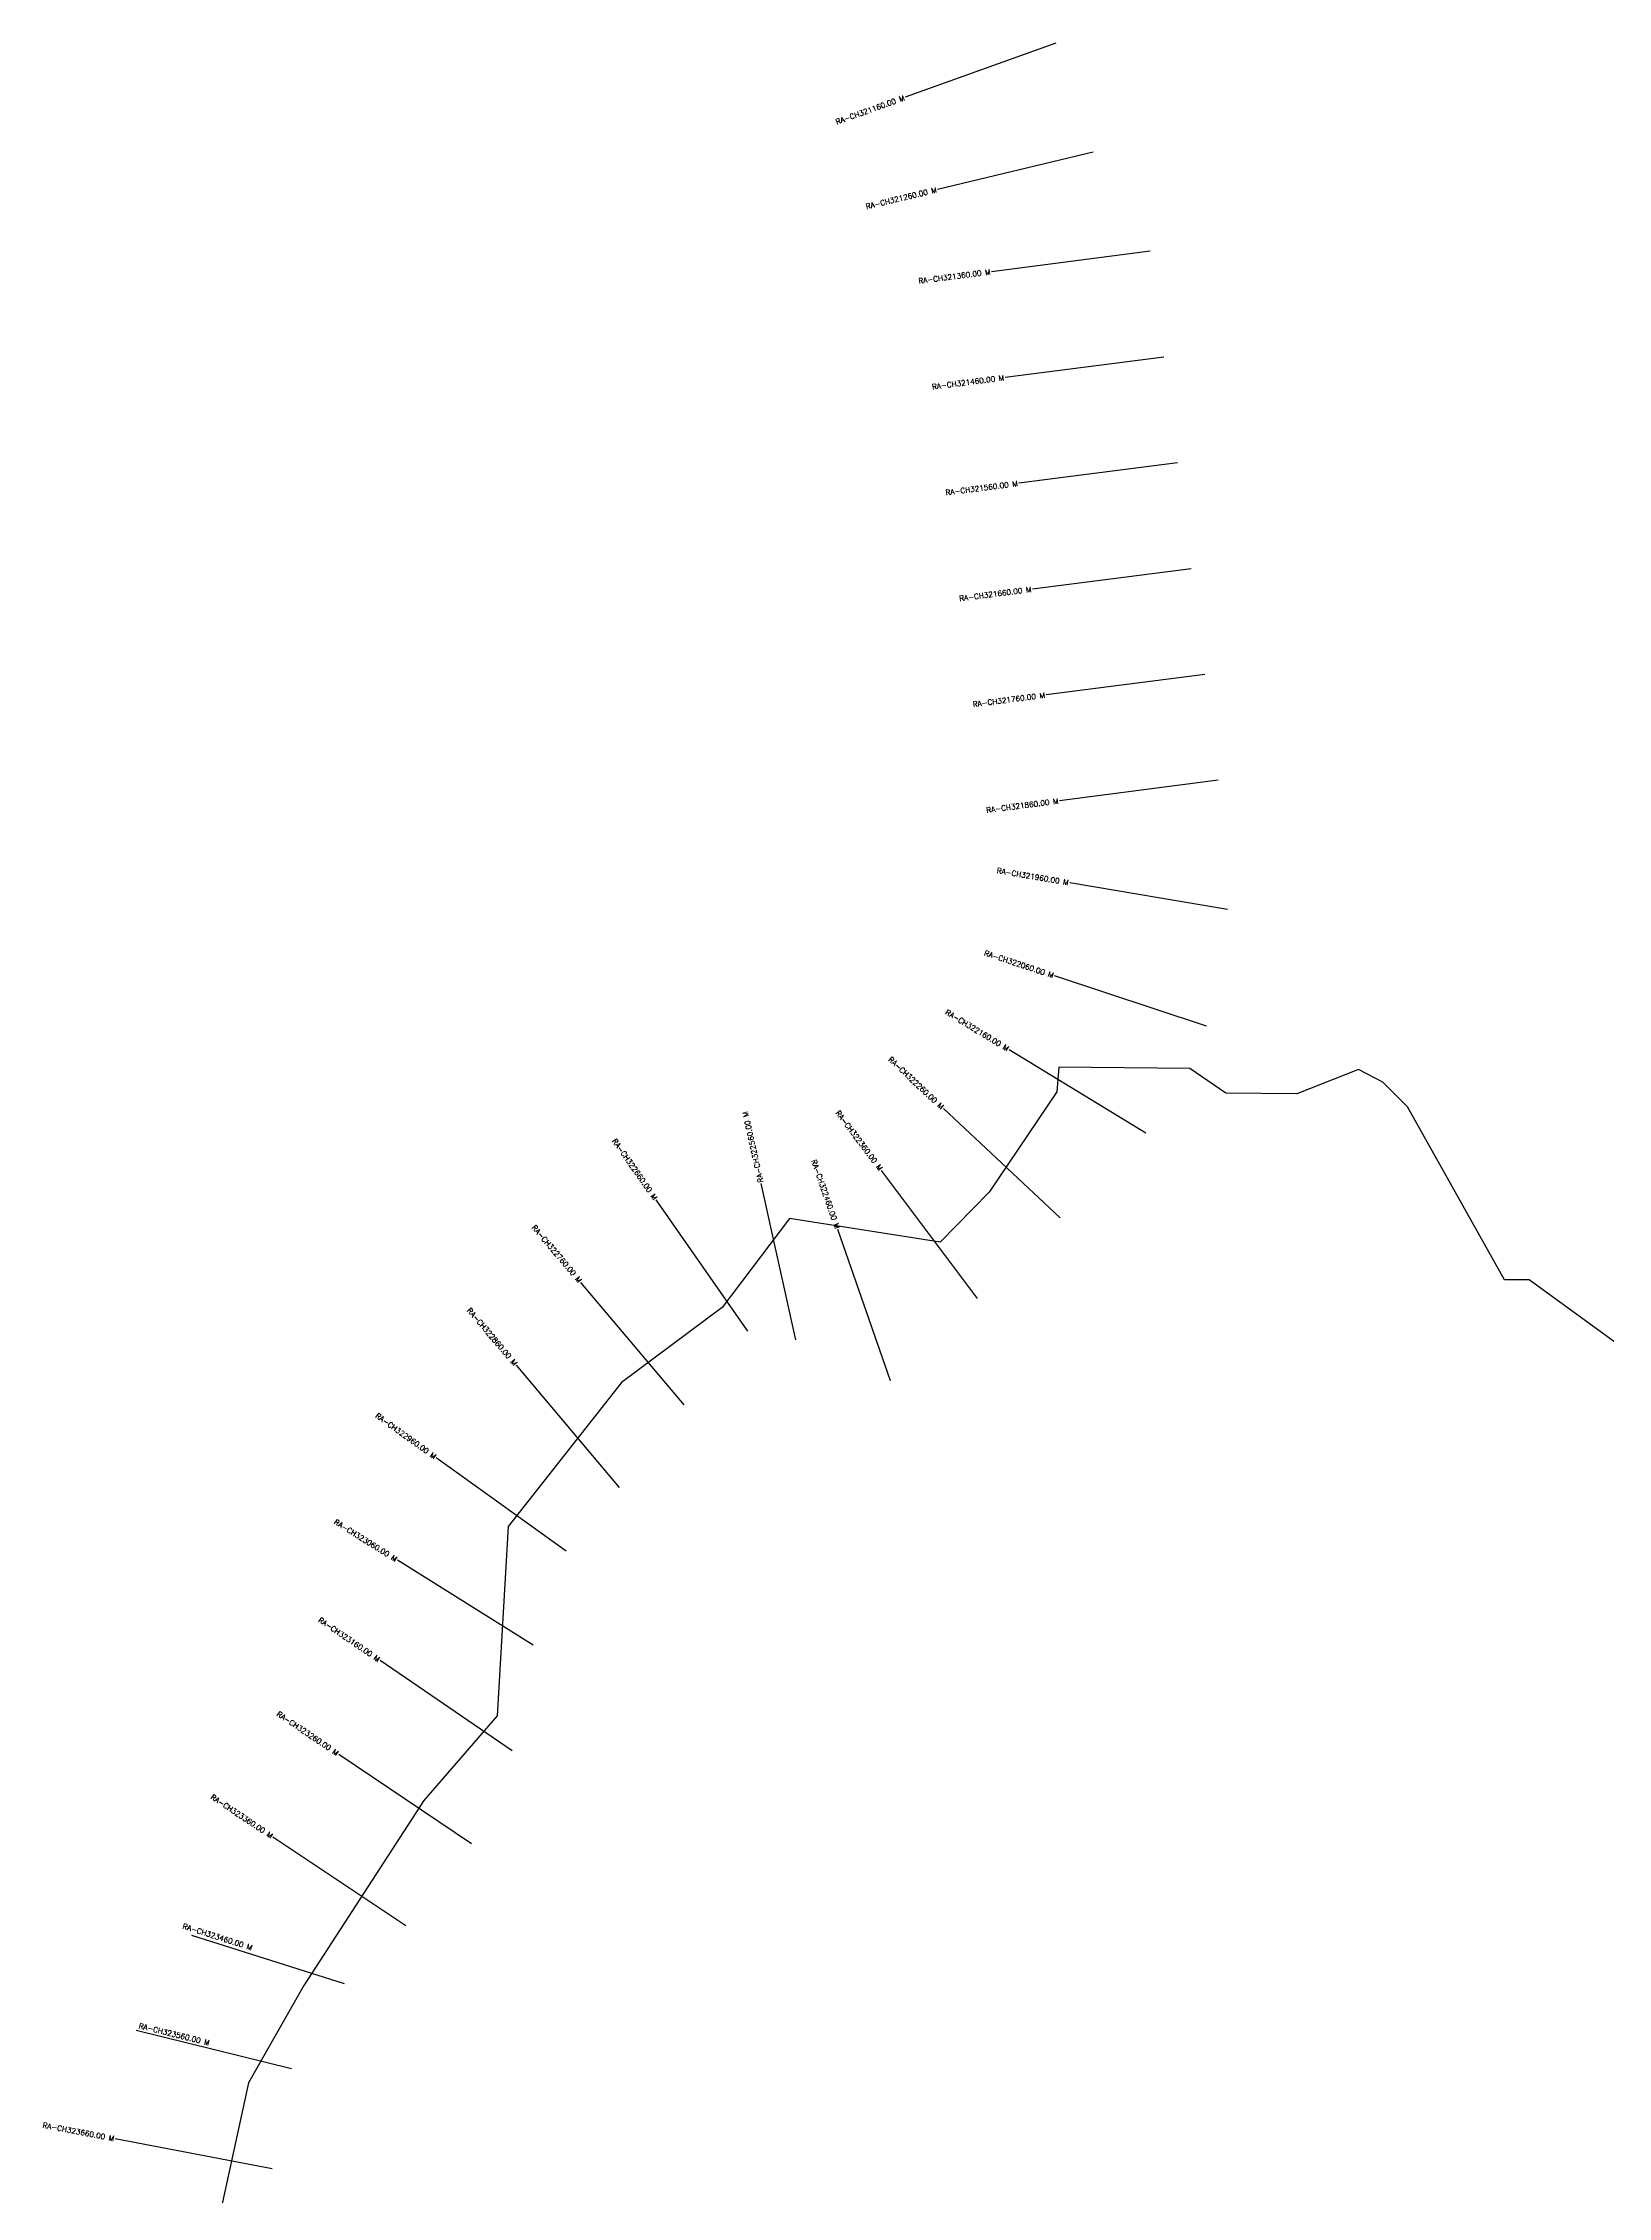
# Model space of a CAD drawing. Header units: metres. Extents: x 287149 to 291919, y 1996099 to 1999961.
# Drawn here: x 287267 to 288734, y 1997942 to 1999961 of the extents above; entities that cross this region are included whole.
import ezdxf
from ezdxf.enums import TextEntityAlignment as Align

# ---------------------------------------------------------------- set-up
doc = ezdxf.new("R2010")
doc.units = ezdxf.units.M
doc.header["$MEASUREMENT"] = 0
for name, color, linetype in [('CS', 134, 'Continuous'), ('CSMark', 6, 'Continuous'), ('VILLAGE BOUNDRY', 10, 'Continuous')]:
    doc.layers.add(name, color=color, linetype=linetype)
doc.styles.get("Standard").update_dxf_attribs({"font": 'simplex.shx'})

msp = doc.modelspace()

# ---------------------------------------------------------------- linework, layer by layer
at = {"layer": 'CS'}
for p, q in [((288217, 1999960.7), (288075.8, 1999909.9)), ((288251.9, 1999858.4), (288106.1, 1999823.4)), ((288305.5, 1999765.5), (288156.7, 1999746.4)), ((288318.2, 1999666.3), (288169.5, 1999647.2)), ((288331, 1999567.1), (288182.2, 1999548)), ((288343.7, 1999468), (288194.9, 1999448.8)), ((288356.5, 1999368.8), (288207.7, 1999349.7)), ((288369.2, 1999269.6), (288220.4, 1999250.5)), ((288377.8, 1999148.4), (288229.9, 1999173.5)), ((288358.1, 1999039.3), (288215.6, 1999086.3)), ((288301.3, 1998939), (288173.1, 1999016.9)), ((288221.1, 1998859.5), (288111.5, 1998961.9)), ((287973.3, 1998745.2), (287940.6, 1998891.6)), ((288143.6, 1998783.8), (288053.6, 1998903.9)), ((287928.2, 1998753.3), (287842.3, 1998876.3)), ((288061.9, 1998706.8), (288012.6, 1998848.5)), ((287868.4, 1998684.3), (287771.7, 1998798.9)), ((287808, 1998606.7), (287711.2, 1998721.3)), ((287757.9, 1998547), (287636.1, 1998634.5)), ((287726.9, 1998458.9), (287599.7, 1998538.5)), ((287707.3, 1998359.9), (287583.4, 1998444.4)), ((287669.1, 1998272.7), (287544.7, 1998356.5)), ((287607.7, 1998195.7), (287483, 1998279)), ((287550, 1998141.4), (287407, 1998186.8)), ((287500.5, 1998061.8), (287354.9, 1998097.8)), ((287482.4, 1997968.2), (287335.1, 1997996.2))]:
    msp.add_line(p, q, dxfattribs=at)
at = {"layer": 'VILLAGE BOUNDRY'}
msp.add_lwpolyline([(288740.8, 1998743.1), (288660.5, 1998801.3), (288637.5, 1998801.5), (288546.5, 1998963.5), (288523.6, 1998986.8), (288500.6, 1998998.5), (288442.9, 1998975.8), (288376.2, 1998976.3), (288342.4, 1998999.6), (288219.8, 1999000.6), (288217.8, 1998977.7), (288154.5, 1998883.6), (288108.6, 1998836.7), (287967.3, 1998859), (287904.1, 1998775.3), (287809.8, 1998705.2), (287703.6, 1998570.2), (287693.1, 1998392.6), (287624.3, 1998313.4), (287512, 1998139.9), (287460, 1998048.7), (287427.2, 1997898)], dxfattribs=at)

# ---------------------------------------------------------------- texts
at = {"layer": 'CSMark'}
for s, rotation, p in [('RA-CH321160.00 M', 19.783, (288074.9, 1999909.6)), ('RA-CH321260.00 M', 13.4885, (288105.1, 1999823.2)), ('RA-CH321360.00 M', 7.3238, (288155.7, 1999746.3)), ('RA-CH321460.00 M', 7.3238, (288168.5, 1999647.1)), ('RA-CH321560.00 M', 7.3238, (288181.2, 1999547.9)), ('RA-CH321660.00 M', 7.3238, (288194, 1999448.7)), ('RA-CH321760.00 M', 7.3238, (288206.7, 1999349.5)), ('RA-CH321860.00 M', 7.3238, (288219.4, 1999250.3)), ('RA-CH321960.00 M', 350.348, (288228.9, 1999173.7)), ('RA-CH322060.00 M', 341.7098, (288214.7, 1999086.6)), ('RA-CH322160.00 M', 328.6808, (288172.3, 1999017.5)), ('RA-CH322260.00 M', 316.9467, (288110.8, 1998962.6)), ('RA-CH322360.00 M', 306.8559, (288053, 1998904.7)), ('RA-CH322660.00 M', 304.948, (287841.7, 1998877.1)), ('RA-CH322460.00 M', 289.1927, (288012.3, 1998849.5)), ('RA-CH322760.00 M', 310.1419, (287771.1, 1998799.7)), ('RA-CH322860.00 M', 310.208, (287710.5, 1998722)), ('RA-CH322960.00 M', 324.286, (287635.3, 1998635.1)), ('RA-CH323060.00 M', 327.9734, (287598.8, 1998539)), ('RA-CH323160.00 M', 325.6799, (287582.6, 1998445)), ('RA-CH323260.00 M', 326.0032, (287543.9, 1998357.1)), ('RA-CH323360.00 M', 326.259, (287482.1, 1998279.6)), ('RA-CH323460.00 M', 342.389, (287463.5, 1998175.2)), ('RA-CH323560.00 M', 346.1168, (287423.5, 1998086)), ('RA-CH323660.00 M', 349.2378, (287334.1, 1997996.4))]:
    msp.add_text(s, height=5, rotation=rotation, dxfattribs=at).set_placement(p, align=Align.MIDDLE_RIGHT)
msp.add_text('RA-CH322560.00 M', height=5, rotation=102.6031, dxfattribs=at).set_placement((287940.4, 1998892.5), align=Align.MIDDLE_LEFT)

doc.saveas('drawing.dxf')
